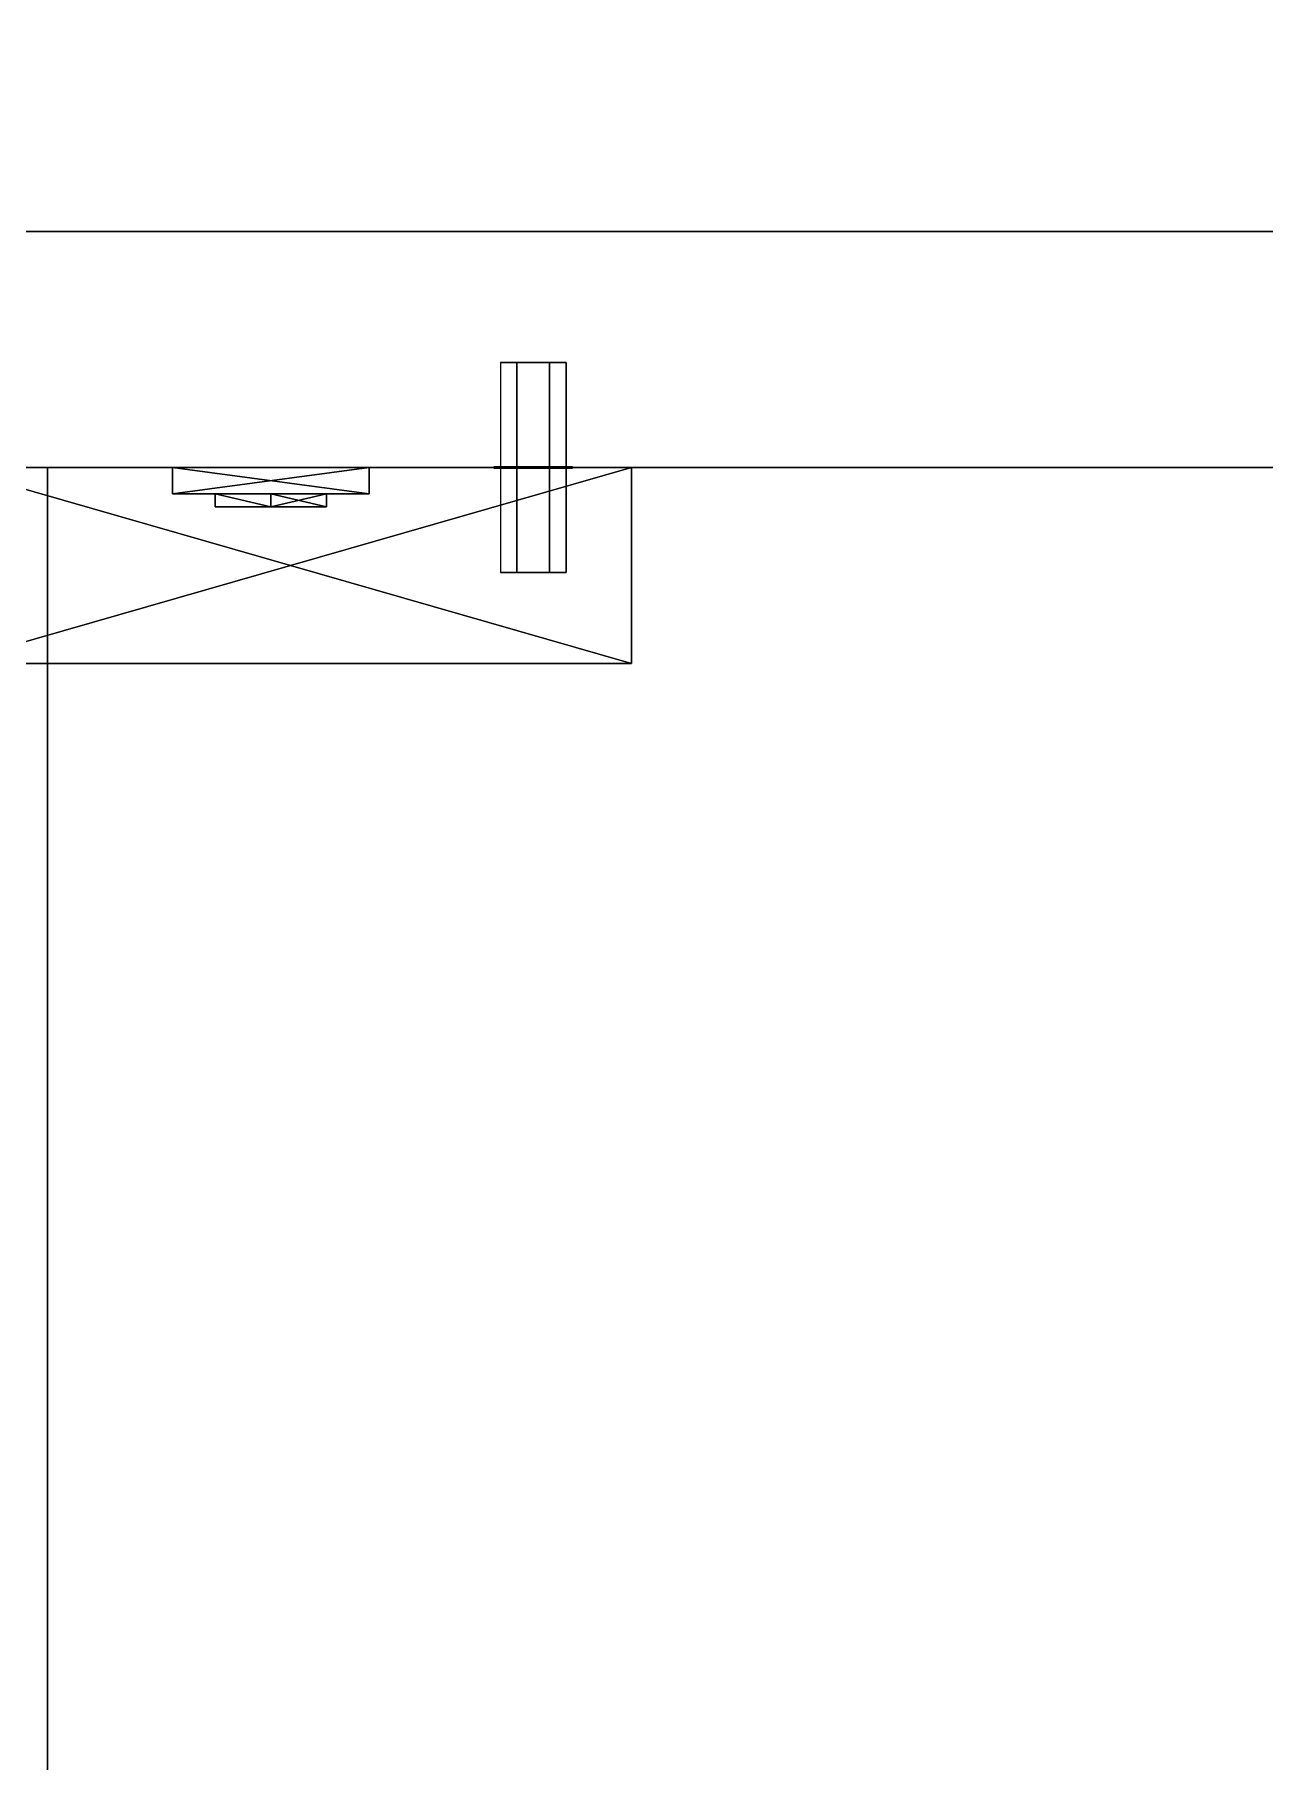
# Model space of a CAD drawing. Extents: x 0 to 4068, y -4475 to 0.
# Drawn here: x 3537 to 3630.7, y -3032.6 to -2901 of the extents above; entities that cross this region are included whole.
import ezdxf

# ---------------------------------------------------------------- set-up
doc = ezdxf.new("R2010")
doc.units = 0
for name, color, linetype in [('LAYER0', 7, 'CONTINUOUS'), ('LAYER102', 253, 'CONTINUOUS'), ('LAYER31', 45, 'CONTINUOUS'), ('LAYER32', 45, 'CONTINUOUS'), ('LAYER36', 45, 'CONTINUOUS'), ('LAYER43', 45, 'CONTINUOUS'), ('LAYER44', 45, 'CONTINUOUS'), ('LAYER46', 45, 'CONTINUOUS'), ('LAYER48', 45, 'CONTINUOUS'), ('LAYER49', 45, 'CONTINUOUS'), ('LAYER5', 7, 'CONTINUOUS'), ('LAYER50', 45, 'CONTINUOUS'), ('LAYER51', 45, 'CONTINUOUS'), ('LAYER54', 45, 'CONTINUOUS'), ('LAYER55', 254, 'CONTINUOUS')]:
    doc.layers.add(name, color=color, linetype=linetype)

msp = doc.modelspace()

# ---------------------------------------------------------------- linework, layer by layer
at = {"layer": 'LAYER0', "invisible_edges": 1}
for points in [[(4068, 0), (0, -4475), (0, 0), (4068, 0)], [(0, -4475), (4068, 0), (4068, -4475), (0, -4475)]]:
    msp.add_3dface(points, dxfattribs=at)
at = {"layer": 'LAYER102'}
for points in [[(3582.5, -2934, 251.217), (3530.5, -2948.921, 251.217), (3530.5, -2934, 251.217), (3582.5, -2934, 251.217)], [(3582.5, -2948.921, 251.217), (3530.5, -2948.921, 251.217), (3582.5, -2934, 251.217), (3582.5, -2948.921, 251.217)], [(3530.5, -2934, 264.783), (3582.5, -2948.921, 264.783), (3582.5, -2934, 264.783), (3530.5, -2934, 264.783)], [(3530.5, -2948.921, 264.783), (3582.5, -2948.921, 264.783), (3530.5, -2934, 264.783), (3530.5, -2948.921, 264.783)], [(3582.5, -2934, 752.217), (3530.5, -2948.921, 752.217), (3530.5, -2934, 752.217), (3582.5, -2934, 752.217)], [(3582.5, -2948.921, 752.217), (3530.5, -2948.921, 752.217), (3582.5, -2934, 752.217), (3582.5, -2948.921, 752.217)], [(3530.5, -2934, 765.783), (3582.5, -2948.921, 765.783), (3582.5, -2934, 765.783), (3530.5, -2934, 765.783)], [(3530.5, -2948.921, 765.783), (3582.5, -2948.921, 765.783), (3530.5, -2934, 765.783), (3530.5, -2948.921, 765.783)], [(3582.5, -2934, 1253.217), (3530.5, -2948.921, 1253.217), (3530.5, -2934, 1253.217), (3582.5, -2934, 1253.217)], [(3582.5, -2948.921, 1253.217), (3530.5, -2948.921, 1253.217), (3582.5, -2934, 1253.217), (3582.5, -2948.921, 1253.217)], [(3530.5, -2934, 1266.783), (3582.5, -2948.921, 1266.783), (3582.5, -2934, 1266.783), (3530.5, -2934, 1266.783)], [(3530.5, -2948.921, 1266.783), (3582.5, -2948.921, 1266.783), (3530.5, -2934, 1266.783), (3530.5, -2948.921, 1266.783)], [(3582.5, -2934, 1754.217), (3530.5, -2948.921, 1754.217), (3530.5, -2934, 1754.217), (3582.5, -2934, 1754.217)], [(3582.5, -2948.921, 1754.217), (3530.5, -2948.921, 1754.217), (3582.5, -2934, 1754.217), (3582.5, -2948.921, 1754.217)], [(3530.5, -2934, 1767.783), (3582.5, -2948.921, 1767.783), (3582.5, -2934, 1767.783), (3530.5, -2934, 1767.783)], [(3530.5, -2948.921, 1767.783), (3582.5, -2948.921, 1767.783), (3530.5, -2934, 1767.783), (3530.5, -2948.921, 1767.783)], [(3582.5, -2934, 2255.217), (3530.5, -2948.921, 2255.217), (3530.5, -2934, 2255.217), (3582.5, -2934, 2255.217)], [(3582.5, -2948.921, 2255.217), (3530.5, -2948.921, 2255.217), (3582.5, -2934, 2255.217), (3582.5, -2948.921, 2255.217)], [(3530.5, -2934, 2268.783), (3582.5, -2948.921, 2268.783), (3582.5, -2934, 2268.783), (3530.5, -2934, 2268.783)], [(3530.5, -2948.921, 2268.783), (3582.5, -2948.921, 2268.783), (3530.5, -2934, 2268.783), (3530.5, -2948.921, 2268.783)], [(3562.5, -2934, 284), (3547.5, -2934, 284), (3547.5, -2935.99, 284), (3562.5, -2934, 284)], [(3562.5, -2935.99, 284), (3562.5, -2934, 284), (3547.5, -2935.99, 284), (3562.5, -2935.99, 284)], [(3547.5, -2934, 232), (3562.5, -2934, 232), (3562.5, -2935.99, 232), (3547.5, -2934, 232)], [(3547.5, -2935.99, 232), (3547.5, -2934, 232), (3562.5, -2935.99, 232), (3547.5, -2935.99, 232)], [(3547.5, -2935.99, 284), (3547.5, -2934, 284), (3547.5, -2934, 232), (3547.5, -2935.99, 284)], [(3547.5, -2935.99, 232), (3547.5, -2935.99, 284), (3547.5, -2934, 232), (3547.5, -2935.99, 232)], [(3562.5, -2934, 785), (3547.5, -2934, 785), (3547.5, -2935.99, 785), (3562.5, -2934, 785)], [(3562.5, -2935.99, 785), (3562.5, -2934, 785), (3547.5, -2935.99, 785), (3562.5, -2935.99, 785)], [(3547.5, -2934, 733), (3562.5, -2934, 733), (3562.5, -2935.99, 733), (3547.5, -2934, 733)], [(3547.5, -2935.99, 733), (3547.5, -2934, 733), (3562.5, -2935.99, 733), (3547.5, -2935.99, 733)], [(3547.5, -2935.99, 785), (3547.5, -2934, 785), (3547.5, -2934, 733), (3547.5, -2935.99, 785)], [(3547.5, -2935.99, 733), (3547.5, -2935.99, 785), (3547.5, -2934, 733), (3547.5, -2935.99, 733)], [(3562.5, -2934, 1286), (3547.5, -2934, 1286), (3547.5, -2935.99, 1286), (3562.5, -2934, 1286)], [(3562.5, -2935.99, 1286), (3562.5, -2934, 1286), (3547.5, -2935.99, 1286), (3562.5, -2935.99, 1286)], [(3547.5, -2934, 1234), (3562.5, -2934, 1234), (3562.5, -2935.99, 1234), (3547.5, -2934, 1234)], [(3547.5, -2935.99, 1234), (3547.5, -2934, 1234), (3562.5, -2935.99, 1234), (3547.5, -2935.99, 1234)], [(3547.5, -2935.99, 1286), (3547.5, -2934, 1286), (3547.5, -2934, 1234), (3547.5, -2935.99, 1286)], [(3547.5, -2935.99, 1234), (3547.5, -2935.99, 1286), (3547.5, -2934, 1234), (3547.5, -2935.99, 1234)], [(3562.5, -2934, 1787), (3547.5, -2934, 1787), (3547.5, -2935.99, 1787), (3562.5, -2934, 1787)], [(3562.5, -2935.99, 1787), (3562.5, -2934, 1787), (3547.5, -2935.99, 1787), (3562.5, -2935.99, 1787)], [(3547.5, -2934, 1735), (3562.5, -2934, 1735), (3562.5, -2935.99, 1735), (3547.5, -2934, 1735)], [(3547.5, -2935.99, 1735), (3547.5, -2934, 1735), (3562.5, -2935.99, 1735), (3547.5, -2935.99, 1735)], [(3547.5, -2935.99, 1787), (3547.5, -2934, 1787), (3547.5, -2934, 1735), (3547.5, -2935.99, 1787)], [(3547.5, -2935.99, 1735), (3547.5, -2935.99, 1787), (3547.5, -2934, 1735), (3547.5, -2935.99, 1735)], [(3562.5, -2934, 2288), (3547.5, -2934, 2288), (3547.5, -2935.99, 2288), (3562.5, -2934, 2288)], [(3562.5, -2935.99, 2288), (3562.5, -2934, 2288), (3547.5, -2935.99, 2288), (3562.5, -2935.99, 2288)], [(3547.5, -2934, 2236), (3562.5, -2934, 2236), (3562.5, -2935.99, 2236), (3547.5, -2934, 2236)], [(3547.5, -2935.99, 2236), (3547.5, -2934, 2236), (3562.5, -2935.99, 2236), (3547.5, -2935.99, 2236)], [(3547.5, -2935.99, 2288), (3547.5, -2934, 2288), (3547.5, -2934, 2236), (3547.5, -2935.99, 2288)], [(3547.5, -2935.99, 2236), (3547.5, -2935.99, 2288), (3547.5, -2934, 2236), (3547.5, -2935.99, 2236)], [(3562.5, -2934, 232), (3562.5, -2934, 284), (3562.5, -2935.99, 284), (3562.5, -2934, 232)], [(3562.5, -2935.99, 232), (3562.5, -2934, 232), (3562.5, -2935.99, 284), (3562.5, -2935.99, 232)], [(3562.5, -2934, 733), (3562.5, -2934, 785), (3562.5, -2935.99, 785), (3562.5, -2934, 733)], [(3562.5, -2935.99, 733), (3562.5, -2934, 733), (3562.5, -2935.99, 785), (3562.5, -2935.99, 733)], [(3562.5, -2934, 1234), (3562.5, -2934, 1286), (3562.5, -2935.99, 1286), (3562.5, -2934, 1234)], [(3562.5, -2935.99, 1234), (3562.5, -2934, 1234), (3562.5, -2935.99, 1286), (3562.5, -2935.99, 1234)], [(3562.5, -2934, 1735), (3562.5, -2934, 1787), (3562.5, -2935.99, 1787), (3562.5, -2934, 1735)], [(3562.5, -2935.99, 1735), (3562.5, -2934, 1735), (3562.5, -2935.99, 1787), (3562.5, -2935.99, 1735)], [(3562.5, -2934, 2236), (3562.5, -2934, 2288), (3562.5, -2935.99, 2288), (3562.5, -2934, 2236)], [(3562.5, -2935.99, 2236), (3562.5, -2934, 2236), (3562.5, -2935.99, 2288), (3562.5, -2935.99, 2236)], [(3582.5, -2934, 264.783), (3582.5, -2948.921, 251.217), (3582.5, -2934, 251.217), (3582.5, -2934, 264.783)], [(3582.5, -2948.921, 264.783), (3582.5, -2948.921, 251.217), (3582.5, -2934, 264.783), (3582.5, -2948.921, 264.783)], [(3582.5, -2934, 765.783), (3582.5, -2948.921, 752.217), (3582.5, -2934, 752.217), (3582.5, -2934, 765.783)], [(3582.5, -2948.921, 765.783), (3582.5, -2948.921, 752.217), (3582.5, -2934, 765.783), (3582.5, -2948.921, 765.783)], [(3582.5, -2934, 1266.783), (3582.5, -2948.921, 1253.217), (3582.5, -2934, 1253.217), (3582.5, -2934, 1266.783)], [(3582.5, -2948.921, 1266.783), (3582.5, -2948.921, 1253.217), (3582.5, -2934, 1266.783), (3582.5, -2948.921, 1266.783)], [(3582.5, -2934, 1767.783), (3582.5, -2948.921, 1754.217), (3582.5, -2934, 1754.217), (3582.5, -2934, 1767.783)], [(3582.5, -2948.921, 1767.783), (3582.5, -2948.921, 1754.217), (3582.5, -2934, 1767.783), (3582.5, -2948.921, 1767.783)], [(3582.5, -2934, 2268.783), (3582.5, -2948.921, 2255.217), (3582.5, -2934, 2255.217), (3582.5, -2934, 2268.783)], [(3582.5, -2948.921, 2268.783), (3582.5, -2948.921, 2255.217), (3582.5, -2934, 2268.783), (3582.5, -2948.921, 2268.783)], [(3562.5, -2935.99, 284), (3547.5, -2935.99, 284), (3547.5, -2935.99, 232), (3562.5, -2935.99, 284)], [(3562.5, -2935.99, 232), (3562.5, -2935.99, 284), (3547.5, -2935.99, 232), (3562.5, -2935.99, 232)], [(3562.5, -2935.99, 785), (3547.5, -2935.99, 785), (3547.5, -2935.99, 733), (3562.5, -2935.99, 785)], [(3562.5, -2935.99, 733), (3562.5, -2935.99, 785), (3547.5, -2935.99, 733), (3562.5, -2935.99, 733)], [(3562.5, -2935.99, 1286), (3547.5, -2935.99, 1286), (3547.5, -2935.99, 1234), (3562.5, -2935.99, 1286)], [(3562.5, -2935.99, 1234), (3562.5, -2935.99, 1286), (3547.5, -2935.99, 1234), (3562.5, -2935.99, 1234)], [(3562.5, -2935.99, 1787), (3547.5, -2935.99, 1787), (3547.5, -2935.99, 1735), (3562.5, -2935.99, 1787)], [(3562.5, -2935.99, 1735), (3562.5, -2935.99, 1787), (3547.5, -2935.99, 1735), (3562.5, -2935.99, 1735)], [(3562.5, -2935.99, 2288), (3547.5, -2935.99, 2288), (3547.5, -2935.99, 2236), (3562.5, -2935.99, 2288)], [(3562.5, -2935.99, 2236), (3562.5, -2935.99, 2288), (3547.5, -2935.99, 2236), (3562.5, -2935.99, 2236)], [(3550.757, -2935.99, 276.087), (3555, -2936.984, 271.291), (3550.757, -2936.984, 276.087), (3550.757, -2935.99, 276.087)], [(3555, -2935.99, 271.291), (3555, -2936.984, 271.291), (3550.757, -2935.99, 276.087), (3555, -2935.99, 271.291)], [(3550.757, -2935.99, 276.087), (3555, -2935.99, 271.291), (3555, -2935.99, 280.883), (3550.757, -2935.99, 276.087)], [(3550.757, -2935.99, 276.087), (3555, -2936.984, 280.883), (3555, -2935.99, 280.883), (3550.757, -2935.99, 276.087)], [(3550.757, -2936.984, 276.087), (3555, -2936.984, 280.883), (3550.757, -2935.99, 276.087), (3550.757, -2936.984, 276.087)], [(3550.757, -2935.99, 239.913), (3555, -2936.984, 235.117), (3550.757, -2936.984, 239.913), (3550.757, -2935.99, 239.913)], [(3555, -2935.99, 235.117), (3555, -2936.984, 235.117), (3550.757, -2935.99, 239.913), (3555, -2935.99, 235.117)], [(3550.757, -2935.99, 239.913), (3555, -2935.99, 235.117), (3555, -2935.99, 244.709), (3550.757, -2935.99, 239.913)], [(3550.757, -2935.99, 239.913), (3555, -2936.984, 244.709), (3555, -2935.99, 244.709), (3550.757, -2935.99, 239.913)], [(3550.757, -2936.984, 239.913), (3555, -2936.984, 244.709), (3550.757, -2935.99, 239.913), (3550.757, -2936.984, 239.913)], [(3550.757, -2935.99, 777.087), (3555, -2936.984, 772.291), (3550.757, -2936.984, 777.087), (3550.757, -2935.99, 777.087)], [(3555, -2935.99, 772.291), (3555, -2936.984, 772.291), (3550.757, -2935.99, 777.087), (3555, -2935.99, 772.291)], [(3550.757, -2935.99, 777.087), (3555, -2935.99, 772.291), (3555, -2935.99, 781.883), (3550.757, -2935.99, 777.087)], [(3550.757, -2935.99, 777.087), (3555, -2936.984, 781.883), (3555, -2935.99, 781.883), (3550.757, -2935.99, 777.087)], [(3550.757, -2936.984, 777.087), (3555, -2936.984, 781.883), (3550.757, -2935.99, 777.087), (3550.757, -2936.984, 777.087)], [(3550.757, -2935.99, 740.913), (3555, -2936.984, 736.117), (3550.757, -2936.984, 740.913), (3550.757, -2935.99, 740.913)], [(3555, -2935.99, 736.117), (3555, -2936.984, 736.117), (3550.757, -2935.99, 740.913), (3555, -2935.99, 736.117)], [(3550.757, -2935.99, 740.913), (3555, -2935.99, 736.117), (3555, -2935.99, 745.709), (3550.757, -2935.99, 740.913)], [(3550.757, -2935.99, 740.913), (3555, -2936.984, 745.709), (3555, -2935.99, 745.709), (3550.757, -2935.99, 740.913)], [(3550.757, -2936.984, 740.913), (3555, -2936.984, 745.709), (3550.757, -2935.99, 740.913), (3550.757, -2936.984, 740.913)], [(3550.757, -2935.99, 1278.087), (3555, -2936.984, 1273.291), (3550.757, -2936.984, 1278.087), (3550.757, -2935.99, 1278.087)], [(3555, -2935.99, 1273.291), (3555, -2936.984, 1273.291), (3550.757, -2935.99, 1278.087), (3555, -2935.99, 1273.291)], [(3550.757, -2935.99, 1278.087), (3555, -2935.99, 1273.291), (3555, -2935.99, 1282.883), (3550.757, -2935.99, 1278.087)], [(3550.757, -2935.99, 1278.087), (3555, -2936.984, 1282.883), (3555, -2935.99, 1282.883), (3550.757, -2935.99, 1278.087)], [(3550.757, -2936.984, 1278.087), (3555, -2936.984, 1282.883), (3550.757, -2935.99, 1278.087), (3550.757, -2936.984, 1278.087)], [(3550.757, -2935.99, 1241.913), (3555, -2936.984, 1237.117), (3550.757, -2936.984, 1241.913), (3550.757, -2935.99, 1241.913)], [(3555, -2935.99, 1237.117), (3555, -2936.984, 1237.117), (3550.757, -2935.99, 1241.913), (3555, -2935.99, 1237.117)], [(3550.757, -2935.99, 1241.913), (3555, -2935.99, 1237.117), (3555, -2935.99, 1246.709), (3550.757, -2935.99, 1241.913)], [(3550.757, -2935.99, 1241.913), (3555, -2936.984, 1246.709), (3555, -2935.99, 1246.709), (3550.757, -2935.99, 1241.913)], [(3550.757, -2936.984, 1241.913), (3555, -2936.984, 1246.709), (3550.757, -2935.99, 1241.913), (3550.757, -2936.984, 1241.913)], [(3550.757, -2935.99, 1779.087), (3555, -2936.984, 1774.291), (3550.757, -2936.984, 1779.087), (3550.757, -2935.99, 1779.087)], [(3555, -2935.99, 1774.291), (3555, -2936.984, 1774.291), (3550.757, -2935.99, 1779.087), (3555, -2935.99, 1774.291)], [(3550.757, -2935.99, 1779.087), (3555, -2935.99, 1774.291), (3555, -2935.99, 1783.883), (3550.757, -2935.99, 1779.087)], [(3550.757, -2935.99, 1779.087), (3555, -2936.984, 1783.883), (3555, -2935.99, 1783.883), (3550.757, -2935.99, 1779.087)], [(3550.757, -2936.984, 1779.087), (3555, -2936.984, 1783.883), (3550.757, -2935.99, 1779.087), (3550.757, -2936.984, 1779.087)], [(3550.757, -2935.99, 1742.913), (3555, -2936.984, 1738.117), (3550.757, -2936.984, 1742.913), (3550.757, -2935.99, 1742.913)], [(3555, -2935.99, 1738.117), (3555, -2936.984, 1738.117), (3550.757, -2935.99, 1742.913), (3555, -2935.99, 1738.117)], [(3550.757, -2935.99, 1742.913), (3555, -2935.99, 1738.117), (3555, -2935.99, 1747.709), (3550.757, -2935.99, 1742.913)], [(3550.757, -2935.99, 1742.913), (3555, -2936.984, 1747.709), (3555, -2935.99, 1747.709), (3550.757, -2935.99, 1742.913)], [(3550.757, -2936.984, 1742.913), (3555, -2936.984, 1747.709), (3550.757, -2935.99, 1742.913), (3550.757, -2936.984, 1742.913)], [(3550.757, -2935.99, 2280.087), (3555, -2936.984, 2275.291), (3550.757, -2936.984, 2280.087), (3550.757, -2935.99, 2280.087)], [(3555, -2935.99, 2275.291), (3555, -2936.984, 2275.291), (3550.757, -2935.99, 2280.087), (3555, -2935.99, 2275.291)], [(3550.757, -2935.99, 2280.087), (3555, -2935.99, 2275.291), (3555, -2935.99, 2284.883), (3550.757, -2935.99, 2280.087)], [(3550.757, -2935.99, 2280.087), (3555, -2936.984, 2284.883), (3555, -2935.99, 2284.883), (3550.757, -2935.99, 2280.087)], [(3550.757, -2936.984, 2280.087), (3555, -2936.984, 2284.883), (3550.757, -2935.99, 2280.087), (3550.757, -2936.984, 2280.087)], [(3550.757, -2935.99, 2243.913), (3555, -2936.984, 2239.117), (3550.757, -2936.984, 2243.913), (3550.757, -2935.99, 2243.913)], [(3555, -2935.99, 2239.117), (3555, -2936.984, 2239.117), (3550.757, -2935.99, 2243.913), (3555, -2935.99, 2239.117)], [(3550.757, -2935.99, 2243.913), (3555, -2935.99, 2239.117), (3555, -2935.99, 2248.709), (3550.757, -2935.99, 2243.913)], [(3550.757, -2935.99, 2243.913), (3555, -2936.984, 2248.709), (3555, -2935.99, 2248.709), (3550.757, -2935.99, 2243.913)], [(3550.757, -2936.984, 2243.913), (3555, -2936.984, 2248.709), (3550.757, -2935.99, 2243.913), (3550.757, -2936.984, 2243.913)], [(3555, -2935.99, 271.291), (3559.243, -2936.984, 276.087), (3555, -2936.984, 271.291), (3555, -2935.99, 271.291)], [(3559.243, -2935.99, 276.087), (3559.243, -2936.984, 276.087), (3555, -2935.99, 271.291), (3559.243, -2935.99, 276.087)], [(3559.243, -2935.99, 276.087), (3555, -2936.984, 280.883), (3559.243, -2936.984, 276.087), (3559.243, -2935.99, 276.087)], [(3555, -2935.99, 280.883), (3555, -2936.984, 280.883), (3559.243, -2935.99, 276.087), (3555, -2935.99, 280.883)], [(3555, -2935.99, 271.291), (3559.243, -2935.99, 276.087), (3555, -2935.99, 280.883), (3555, -2935.99, 271.291)], [(3555, -2935.99, 235.117), (3559.243, -2936.984, 239.913), (3555, -2936.984, 235.117), (3555, -2935.99, 235.117)], [(3559.243, -2935.99, 239.913), (3559.243, -2936.984, 239.913), (3555, -2935.99, 235.117), (3559.243, -2935.99, 239.913)], [(3559.243, -2935.99, 239.913), (3555, -2936.984, 244.709), (3559.243, -2936.984, 239.913), (3559.243, -2935.99, 239.913)], [(3555, -2935.99, 244.709), (3555, -2936.984, 244.709), (3559.243, -2935.99, 239.913), (3555, -2935.99, 244.709)], [(3555, -2935.99, 235.117), (3559.243, -2935.99, 239.913), (3555, -2935.99, 244.709), (3555, -2935.99, 235.117)], [(3555, -2935.99, 772.291), (3559.243, -2936.984, 777.087), (3555, -2936.984, 772.291), (3555, -2935.99, 772.291)], [(3559.243, -2935.99, 777.087), (3559.243, -2936.984, 777.087), (3555, -2935.99, 772.291), (3559.243, -2935.99, 777.087)], [(3559.243, -2935.99, 777.087), (3555, -2936.984, 781.883), (3559.243, -2936.984, 777.087), (3559.243, -2935.99, 777.087)], [(3555, -2935.99, 781.883), (3555, -2936.984, 781.883), (3559.243, -2935.99, 777.087), (3555, -2935.99, 781.883)], [(3555, -2935.99, 772.291), (3559.243, -2935.99, 777.087), (3555, -2935.99, 781.883), (3555, -2935.99, 772.291)], [(3555, -2935.99, 736.117), (3559.243, -2936.984, 740.913), (3555, -2936.984, 736.117), (3555, -2935.99, 736.117)], [(3559.243, -2935.99, 740.913), (3559.243, -2936.984, 740.913), (3555, -2935.99, 736.117), (3559.243, -2935.99, 740.913)], [(3559.243, -2935.99, 740.913), (3555, -2936.984, 745.709), (3559.243, -2936.984, 740.913), (3559.243, -2935.99, 740.913)], [(3555, -2935.99, 745.709), (3555, -2936.984, 745.709), (3559.243, -2935.99, 740.913), (3555, -2935.99, 745.709)], [(3555, -2935.99, 736.117), (3559.243, -2935.99, 740.913), (3555, -2935.99, 745.709), (3555, -2935.99, 736.117)], [(3555, -2935.99, 1273.291), (3559.243, -2936.984, 1278.087), (3555, -2936.984, 1273.291), (3555, -2935.99, 1273.291)], [(3559.243, -2935.99, 1278.087), (3559.243, -2936.984, 1278.087), (3555, -2935.99, 1273.291), (3559.243, -2935.99, 1278.087)], [(3559.243, -2935.99, 1278.087), (3555, -2936.984, 1282.883), (3559.243, -2936.984, 1278.087), (3559.243, -2935.99, 1278.087)], [(3555, -2935.99, 1282.883), (3555, -2936.984, 1282.883), (3559.243, -2935.99, 1278.087), (3555, -2935.99, 1282.883)], [(3555, -2935.99, 1273.291), (3559.243, -2935.99, 1278.087), (3555, -2935.99, 1282.883), (3555, -2935.99, 1273.291)], [(3555, -2935.99, 1237.117), (3559.243, -2936.984, 1241.913), (3555, -2936.984, 1237.117), (3555, -2935.99, 1237.117)], [(3559.243, -2935.99, 1241.913), (3559.243, -2936.984, 1241.913), (3555, -2935.99, 1237.117), (3559.243, -2935.99, 1241.913)], [(3559.243, -2935.99, 1241.913), (3555, -2936.984, 1246.709), (3559.243, -2936.984, 1241.913), (3559.243, -2935.99, 1241.913)], [(3555, -2935.99, 1246.709), (3555, -2936.984, 1246.709), (3559.243, -2935.99, 1241.913), (3555, -2935.99, 1246.709)], [(3555, -2935.99, 1237.117), (3559.243, -2935.99, 1241.913), (3555, -2935.99, 1246.709), (3555, -2935.99, 1237.117)], [(3555, -2935.99, 1774.291), (3559.243, -2936.984, 1779.087), (3555, -2936.984, 1774.291), (3555, -2935.99, 1774.291)], [(3559.243, -2935.99, 1779.087), (3559.243, -2936.984, 1779.087), (3555, -2935.99, 1774.291), (3559.243, -2935.99, 1779.087)], [(3559.243, -2935.99, 1779.087), (3555, -2936.984, 1783.883), (3559.243, -2936.984, 1779.087), (3559.243, -2935.99, 1779.087)], [(3555, -2935.99, 1783.883), (3555, -2936.984, 1783.883), (3559.243, -2935.99, 1779.087), (3555, -2935.99, 1783.883)], [(3555, -2935.99, 1774.291), (3559.243, -2935.99, 1779.087), (3555, -2935.99, 1783.883), (3555, -2935.99, 1774.291)], [(3555, -2935.99, 1738.117), (3559.243, -2936.984, 1742.913), (3555, -2936.984, 1738.117), (3555, -2935.99, 1738.117)], [(3559.243, -2935.99, 1742.913), (3559.243, -2936.984, 1742.913), (3555, -2935.99, 1738.117), (3559.243, -2935.99, 1742.913)], [(3559.243, -2935.99, 1742.913), (3555, -2936.984, 1747.709), (3559.243, -2936.984, 1742.913), (3559.243, -2935.99, 1742.913)], [(3555, -2935.99, 1747.709), (3555, -2936.984, 1747.709), (3559.243, -2935.99, 1742.913), (3555, -2935.99, 1747.709)], [(3555, -2935.99, 1738.117), (3559.243, -2935.99, 1742.913), (3555, -2935.99, 1747.709), (3555, -2935.99, 1738.117)], [(3555, -2935.99, 2275.291), (3559.243, -2936.984, 2280.087), (3555, -2936.984, 2275.291), (3555, -2935.99, 2275.291)], [(3559.243, -2935.99, 2280.087), (3559.243, -2936.984, 2280.087), (3555, -2935.99, 2275.291), (3559.243, -2935.99, 2280.087)], [(3559.243, -2935.99, 2280.087), (3555, -2936.984, 2284.883), (3559.243, -2936.984, 2280.087), (3559.243, -2935.99, 2280.087)], [(3555, -2935.99, 2284.883), (3555, -2936.984, 2284.883), (3559.243, -2935.99, 2280.087), (3555, -2935.99, 2284.883)], [(3555, -2935.99, 2275.291), (3559.243, -2935.99, 2280.087), (3555, -2935.99, 2284.883), (3555, -2935.99, 2275.291)], [(3555, -2935.99, 2239.117), (3559.243, -2936.984, 2243.913), (3555, -2936.984, 2239.117), (3555, -2935.99, 2239.117)], [(3559.243, -2935.99, 2243.913), (3559.243, -2936.984, 2243.913), (3555, -2935.99, 2239.117), (3559.243, -2935.99, 2243.913)], [(3559.243, -2935.99, 2243.913), (3555, -2936.984, 2248.709), (3559.243, -2936.984, 2243.913), (3559.243, -2935.99, 2243.913)], [(3555, -2935.99, 2248.709), (3555, -2936.984, 2248.709), (3559.243, -2935.99, 2243.913), (3555, -2935.99, 2248.709)], [(3555, -2935.99, 2239.117), (3559.243, -2935.99, 2243.913), (3555, -2935.99, 2248.709), (3555, -2935.99, 2239.117)], [(3550.757, -2936.984, 276.087), (3559.243, -2936.984, 276.087), (3555, -2936.984, 280.883), (3550.757, -2936.984, 276.087)], [(3555, -2936.984, 271.291), (3559.243, -2936.984, 276.087), (3550.757, -2936.984, 276.087), (3555, -2936.984, 271.291)], [(3550.757, -2936.984, 239.913), (3559.243, -2936.984, 239.913), (3555, -2936.984, 244.709), (3550.757, -2936.984, 239.913)], [(3555, -2936.984, 235.117), (3559.243, -2936.984, 239.913), (3550.757, -2936.984, 239.913), (3555, -2936.984, 235.117)], [(3550.757, -2936.984, 777.087), (3559.243, -2936.984, 777.087), (3555, -2936.984, 781.883), (3550.757, -2936.984, 777.087)], [(3555, -2936.984, 772.291), (3559.243, -2936.984, 777.087), (3550.757, -2936.984, 777.087), (3555, -2936.984, 772.291)], [(3550.757, -2936.984, 740.913), (3559.243, -2936.984, 740.913), (3555, -2936.984, 745.709), (3550.757, -2936.984, 740.913)], [(3555, -2936.984, 736.117), (3559.243, -2936.984, 740.913), (3550.757, -2936.984, 740.913), (3555, -2936.984, 736.117)], [(3550.757, -2936.984, 1278.087), (3559.243, -2936.984, 1278.087), (3555, -2936.984, 1282.883), (3550.757, -2936.984, 1278.087)], [(3555, -2936.984, 1273.291), (3559.243, -2936.984, 1278.087), (3550.757, -2936.984, 1278.087), (3555, -2936.984, 1273.291)], [(3550.757, -2936.984, 1241.913), (3559.243, -2936.984, 1241.913), (3555, -2936.984, 1246.709), (3550.757, -2936.984, 1241.913)], [(3555, -2936.984, 1237.117), (3559.243, -2936.984, 1241.913), (3550.757, -2936.984, 1241.913), (3555, -2936.984, 1237.117)], [(3550.757, -2936.984, 1779.087), (3559.243, -2936.984, 1779.087), (3555, -2936.984, 1783.883), (3550.757, -2936.984, 1779.087)], [(3555, -2936.984, 1774.291), (3559.243, -2936.984, 1779.087), (3550.757, -2936.984, 1779.087), (3555, -2936.984, 1774.291)], [(3550.757, -2936.984, 1742.913), (3559.243, -2936.984, 1742.913), (3555, -2936.984, 1747.709), (3550.757, -2936.984, 1742.913)], [(3555, -2936.984, 1738.117), (3559.243, -2936.984, 1742.913), (3550.757, -2936.984, 1742.913), (3555, -2936.984, 1738.117)], [(3550.757, -2936.984, 2280.087), (3559.243, -2936.984, 2280.087), (3555, -2936.984, 2284.883), (3550.757, -2936.984, 2280.087)], [(3555, -2936.984, 2275.291), (3559.243, -2936.984, 2280.087), (3550.757, -2936.984, 2280.087), (3555, -2936.984, 2275.291)], [(3550.757, -2936.984, 2243.913), (3559.243, -2936.984, 2243.913), (3555, -2936.984, 2248.709), (3550.757, -2936.984, 2243.913)], [(3555, -2936.984, 2239.117), (3559.243, -2936.984, 2243.913), (3550.757, -2936.984, 2243.913), (3555, -2936.984, 2239.117)], [(3582.5, -2948.921, 251.217), (3530.5, -2948.921, 264.783), (3530.5, -2948.921, 251.217), (3582.5, -2948.921, 251.217)], [(3582.5, -2948.921, 264.783), (3530.5, -2948.921, 264.783), (3582.5, -2948.921, 251.217), (3582.5, -2948.921, 264.783)], [(3582.5, -2948.921, 752.217), (3530.5, -2948.921, 765.783), (3530.5, -2948.921, 752.217), (3582.5, -2948.921, 752.217)], [(3582.5, -2948.921, 765.783), (3530.5, -2948.921, 765.783), (3582.5, -2948.921, 752.217), (3582.5, -2948.921, 765.783)], [(3582.5, -2948.921, 1253.217), (3530.5, -2948.921, 1266.783), (3530.5, -2948.921, 1253.217), (3582.5, -2948.921, 1253.217)], [(3582.5, -2948.921, 1266.783), (3530.5, -2948.921, 1266.783), (3582.5, -2948.921, 1253.217), (3582.5, -2948.921, 1266.783)], [(3582.5, -2948.921, 1754.217), (3530.5, -2948.921, 1767.783), (3530.5, -2948.921, 1754.217), (3582.5, -2948.921, 1754.217)], [(3582.5, -2948.921, 1767.783), (3530.5, -2948.921, 1767.783), (3582.5, -2948.921, 1754.217), (3582.5, -2948.921, 1767.783)], [(3582.5, -2948.921, 2255.217), (3530.5, -2948.921, 2268.783), (3530.5, -2948.921, 2255.217), (3582.5, -2948.921, 2255.217)], [(3582.5, -2948.921, 2268.783), (3530.5, -2948.921, 2268.783), (3582.5, -2948.921, 2255.217), (3582.5, -2948.921, 2268.783)]]:
    msp.add_3dface(points, dxfattribs=at)
at = {"layer": 'LAYER31', "invisible_edges": 1}
for points in [[(3918, -3398, 156), (3518, -2934, 156), (3918, -2934, 156), (3918, -3398, 156)], [(3518, -2934, 156), (3918, -3398, 156), (3518, -3398, 156), (3518, -2934, 156)], [(3918, -2934, 2364), (3518, -3398, 2364), (3918, -3398, 2364), (3918, -2934, 2364)], [(3518, -3398, 2364), (3918, -2934, 2364), (3518, -2934, 2364), (3518, -3398, 2364)]]:
    msp.add_3dface(points, dxfattribs=at)
at = {"layer": 'LAYER32', "invisible_edges": 1}
for points in [[(3918, -2934, 174), (3518, -2934, 156), (3518, -2934, 174), (3918, -2934, 174)], [(3518, -2934, 156), (3918, -2934, 174), (3918, -2934, 156), (3518, -2934, 156)], [(3918, -2934, 2364), (3518, -2934, 2346), (3518, -2934, 2364), (3918, -2934, 2364)], [(3518, -2934, 2346), (3918, -2934, 2364), (3918, -2934, 2346), (3518, -2934, 2346)]]:
    msp.add_3dface(points, dxfattribs=at)
at = {"layer": 'LAYER36', "invisible_edges": 1}
for points in [[(3518, -3398, 174), (3918, -2934, 174), (3518, -2934, 174), (3518, -3398, 174)], [(3918, -2934, 174), (3518, -3398, 174), (3918, -3398, 174), (3918, -2934, 174)], [(3518, -2934, 2346), (3918, -3398, 2346), (3518, -3398, 2346), (3518, -2934, 2346)], [(3918, -3398, 2346), (3518, -2934, 2346), (3918, -2934, 2346), (3918, -3398, 2346)]]:
    msp.add_3dface(points, dxfattribs=at)
at = {"layer": 'LAYER43', "invisible_edges": 1}
for points in [[(3918, -2934, 2365), (3518, -2934, 155), (3918, -2934, 155), (3918, -2934, 2365)], [(3518, -2934, 155), (3918, -2934, 2365), (3518, -2934, 2365), (3518, -2934, 155)]]:
    msp.add_3dface(points, dxfattribs=at)
at = {"layer": 'LAYER44', "invisible_edges": 1}
for points in [[(3918, -2916, 155), (3518, -2934, 155), (3518, -2916, 155), (3918, -2916, 155)], [(3518, -2934, 155), (3918, -2916, 155), (3918, -2934, 155), (3518, -2934, 155)]]:
    msp.add_3dface(points, dxfattribs=at)
at = {"layer": 'LAYER46', "invisible_edges": 1}
for points in [[(3918, -2934, 2365), (3518, -2916, 2365), (3518, -2934, 2365), (3918, -2934, 2365)], [(3518, -2916, 2365), (3918, -2934, 2365), (3918, -2916, 2365), (3518, -2916, 2365)]]:
    msp.add_3dface(points, dxfattribs=at)
at = {"layer": 'LAYER48', "invisible_edges": 1}
for points in [[(3518, -2916, 2365), (3918, -2916, 155), (3518, -2916, 155), (3518, -2916, 2365)], [(3918, -2916, 155), (3518, -2916, 2365), (3918, -2916, 2365), (3918, -2916, 155)]]:
    msp.add_3dface(points, dxfattribs=at)
at = {"layer": 'LAYER49', "invisible_edges": 1}
for points in [[(3893.4, -3398, 465.571), (3538, -2934, 465.571), (3893.4, -2934, 465.571), (3893.4, -3398, 465.571)], [(3538, -2934, 465.571), (3893.4, -3398, 465.571), (3538, -3398, 465.571), (3538, -2934, 465.571)], [(3893.4, -3398, 806.14), (3538, -2934, 806.14), (3893.4, -2934, 806.14), (3893.4, -3398, 806.14)], [(3538, -2934, 806.14), (3893.4, -3398, 806.14), (3538, -3398, 806.14), (3538, -2934, 806.14)], [(3893.4, -3398, 1086.714), (3538, -2934, 1086.714), (3893.4, -2934, 1086.714), (3893.4, -3398, 1086.714)], [(3538, -2934, 1086.714), (3893.4, -3398, 1086.714), (3538, -3398, 1086.714), (3538, -2934, 1086.714)], [(3893.4, -3398, 1397.286), (3538, -2934, 1397.286), (3893.4, -2934, 1397.286), (3893.4, -3398, 1397.286)], [(3538, -2934, 1397.286), (3893.4, -3398, 1397.286), (3538, -3398, 1397.286), (3538, -2934, 1397.286)], [(3893.4, -3398, 1707.857), (3538, -2934, 1707.857), (3893.4, -2934, 1707.857), (3893.4, -3398, 1707.857)], [(3538, -2934, 1707.857), (3893.4, -3398, 1707.857), (3538, -3398, 1707.857), (3538, -2934, 1707.857)], [(3893.4, -3398, 2018.429), (3538, -2934, 2018.429), (3893.4, -2934, 2018.429), (3893.4, -3398, 2018.429)], [(3538, -2934, 2018.429), (3893.4, -3398, 2018.429), (3538, -3398, 2018.429), (3538, -2934, 2018.429)]]:
    msp.add_3dface(points, dxfattribs=at)
at = {"layer": 'LAYER5', "invisible_edges": 1}
for points in [[(4068, -4475, 5), (0, 0, 5), (0, -4475, 5), (4068, -4475, 5)], [(0, 0, 5), (4068, -4475, 5), (4068, 0, 5), (0, 0, 5)]]:
    msp.add_3dface(points, dxfattribs=at)
at = {"layer": 'LAYER50', "invisible_edges": 1}
for points in [[(3893.4, -2934, 483.571), (3538, -2934, 465.571), (3538, -2934, 483.571), (3893.4, -2934, 483.571)], [(3538, -2934, 465.571), (3893.4, -2934, 483.571), (3893.4, -2934, 465.571), (3538, -2934, 465.571)], [(3893.4, -2934, 824.14), (3538, -2934, 806.14), (3538, -2934, 824.14), (3893.4, -2934, 824.14)], [(3538, -2934, 806.14), (3893.4, -2934, 824.14), (3893.4, -2934, 806.14), (3538, -2934, 806.14)], [(3893.4, -2934, 1104.714), (3538, -2934, 1086.714), (3538, -2934, 1104.714), (3893.4, -2934, 1104.714)], [(3538, -2934, 1086.714), (3893.4, -2934, 1104.714), (3893.4, -2934, 1086.714), (3538, -2934, 1086.714)], [(3893.4, -2934, 1415.286), (3538, -2934, 1397.286), (3538, -2934, 1415.286), (3893.4, -2934, 1415.286)], [(3538, -2934, 1397.286), (3893.4, -2934, 1415.286), (3893.4, -2934, 1397.286), (3538, -2934, 1397.286)], [(3893.4, -2934, 1725.857), (3538, -2934, 1707.857), (3538, -2934, 1725.857), (3893.4, -2934, 1725.857)], [(3538, -2934, 1707.857), (3893.4, -2934, 1725.857), (3893.4, -2934, 1707.857), (3538, -2934, 1707.857)], [(3893.4, -2934, 2036.429), (3538, -2934, 2018.429), (3538, -2934, 2036.429), (3893.4, -2934, 2036.429)], [(3538, -2934, 2018.429), (3893.4, -2934, 2036.429), (3893.4, -2934, 2018.429), (3538, -2934, 2018.429)]]:
    msp.add_3dface(points, dxfattribs=at)
at = {"layer": 'LAYER51', "invisible_edges": 1}
for points in [[(3538, -3398, 483.571), (3538, -2934, 465.571), (3538, -3398, 465.571), (3538, -3398, 483.571)], [(3538, -2934, 465.571), (3538, -3398, 483.571), (3538, -2934, 483.571), (3538, -2934, 465.571)], [(3538, -3398, 824.14), (3538, -2934, 806.14), (3538, -3398, 806.14), (3538, -3398, 824.14)], [(3538, -2934, 806.14), (3538, -3398, 824.14), (3538, -2934, 824.14), (3538, -2934, 806.14)], [(3538, -3398, 1104.714), (3538, -2934, 1086.714), (3538, -3398, 1086.714), (3538, -3398, 1104.714)], [(3538, -2934, 1086.714), (3538, -3398, 1104.714), (3538, -2934, 1104.714), (3538, -2934, 1086.714)], [(3538, -3398, 1415.286), (3538, -2934, 1397.286), (3538, -3398, 1397.286), (3538, -3398, 1415.286)], [(3538, -2934, 1397.286), (3538, -3398, 1415.286), (3538, -2934, 1415.286), (3538, -2934, 1397.286)], [(3538, -3398, 1725.857), (3538, -2934, 1707.857), (3538, -3398, 1707.857), (3538, -3398, 1725.857)], [(3538, -2934, 1707.857), (3538, -3398, 1725.857), (3538, -2934, 1725.857), (3538, -2934, 1707.857)], [(3538, -3398, 2036.429), (3538, -2934, 2018.429), (3538, -3398, 2018.429), (3538, -3398, 2036.429)], [(3538, -2934, 2018.429), (3538, -3398, 2036.429), (3538, -2934, 2036.429), (3538, -2934, 2018.429)]]:
    msp.add_3dface(points, dxfattribs=at)
at = {"layer": 'LAYER54', "invisible_edges": 1}
for points in [[(3538, -3398, 483.571), (3893.4, -2934, 483.571), (3538, -2934, 483.571), (3538, -3398, 483.571)], [(3893.4, -2934, 483.571), (3538, -3398, 483.571), (3893.4, -3398, 483.571), (3893.4, -2934, 483.571)], [(3538, -3398, 824.14), (3893.4, -2934, 824.14), (3538, -2934, 824.14), (3538, -3398, 824.14)], [(3893.4, -2934, 824.14), (3538, -3398, 824.14), (3893.4, -3398, 824.14), (3893.4, -2934, 824.14)], [(3538, -3398, 1104.714), (3893.4, -2934, 1104.714), (3538, -2934, 1104.714), (3538, -3398, 1104.714)], [(3893.4, -2934, 1104.714), (3538, -3398, 1104.714), (3893.4, -3398, 1104.714), (3893.4, -2934, 1104.714)], [(3538, -3398, 1415.286), (3893.4, -2934, 1415.286), (3538, -2934, 1415.286), (3538, -3398, 1415.286)], [(3893.4, -2934, 1415.286), (3538, -3398, 1415.286), (3893.4, -3398, 1415.286), (3893.4, -2934, 1415.286)], [(3538, -3398, 1725.857), (3893.4, -2934, 1725.857), (3538, -2934, 1725.857), (3538, -3398, 1725.857)], [(3893.4, -2934, 1725.857), (3538, -3398, 1725.857), (3893.4, -3398, 1725.857), (3893.4, -2934, 1725.857)], [(3538, -3398, 2036.429), (3893.4, -2934, 2036.429), (3538, -2934, 2036.429), (3538, -3398, 2036.429)], [(3893.4, -2934, 2036.429), (3538, -3398, 2036.429), (3893.4, -3398, 2036.429), (3893.4, -2934, 2036.429)]]:
    msp.add_3dface(points, dxfattribs=at)
at = {"layer": 'LAYER55'}
for points in [[(3572.5, -2926, 463.071), (3577.5, -2926, 463.071), (3576.25, -2926, 465.236), (3573.75, -2926, 465.236)], [(3572.5, -2926, 463.071), (3573.75, -2926, 460.906), (3576.25, -2926, 460.906), (3577.5, -2926, 463.071)], [(3572.5, -2926, 803.64), (3577.5, -2926, 803.64), (3576.25, -2926, 805.805), (3573.75, -2926, 805.805)], [(3572.5, -2926, 803.64), (3573.75, -2926, 801.475), (3576.25, -2926, 801.475), (3577.5, -2926, 803.64)], [(3572.5, -2926, 1084.214), (3577.5, -2926, 1084.214), (3576.25, -2926, 1086.379), (3573.75, -2926, 1086.379)], [(3572.5, -2926, 1084.214), (3573.75, -2926, 1082.049), (3576.25, -2926, 1082.049), (3577.5, -2926, 1084.214)], [(3572.5, -2926, 1394.786), (3577.5, -2926, 1394.786), (3576.25, -2926, 1396.951), (3573.75, -2926, 1396.951)], [(3572.5, -2926, 1394.786), (3573.75, -2926, 1392.621), (3576.25, -2926, 1392.621), (3577.5, -2926, 1394.786)], [(3572.5, -2926, 1705.357), (3577.5, -2926, 1705.357), (3576.25, -2926, 1707.522), (3573.75, -2926, 1707.522)], [(3572.5, -2926, 1705.357), (3573.75, -2926, 1703.192), (3576.25, -2926, 1703.192), (3577.5, -2926, 1705.357)], [(3572.5, -2926, 2015.929), (3577.5, -2926, 2015.929), (3576.25, -2926, 2018.094), (3573.75, -2926, 2018.094)], [(3572.5, -2926, 2015.929), (3573.75, -2926, 2013.764), (3576.25, -2926, 2013.764), (3577.5, -2926, 2015.929)], [(3578, -2933.95, 463.071), (3572, -2933.95, 463.071), (3573.5, -2933.95, 465.67), (3576.5, -2933.95, 465.67)], [(3578, -2933.95, 463.071), (3572, -2933.95, 463.071), (3573.5, -2933.95, 460.473), (3576.5, -2933.95, 460.473)], [(3578, -2933.95, 803.64), (3572, -2933.95, 803.64), (3573.5, -2933.95, 806.238), (3576.5, -2933.95, 806.238)], [(3578, -2933.95, 803.64), (3572, -2933.95, 803.64), (3573.5, -2933.95, 801.042), (3576.5, -2933.95, 801.042)], [(3578, -2933.95, 1084.214), (3572, -2933.95, 1084.214), (3573.5, -2933.95, 1086.812), (3576.5, -2933.95, 1086.812)], [(3578, -2933.95, 1084.214), (3572, -2933.95, 1084.214), (3573.5, -2933.95, 1081.616), (3576.5, -2933.95, 1081.616)], [(3578, -2933.95, 1394.786), (3572, -2933.95, 1394.786), (3573.5, -2933.95, 1397.384), (3576.5, -2933.95, 1397.384)], [(3578, -2933.95, 1394.786), (3572, -2933.95, 1394.786), (3573.5, -2933.95, 1392.188), (3576.5, -2933.95, 1392.188)], [(3578, -2933.95, 1705.357), (3572, -2933.95, 1705.357), (3573.5, -2933.95, 1707.955), (3576.5, -2933.95, 1707.955)], [(3578, -2933.95, 1705.357), (3572, -2933.95, 1705.357), (3573.5, -2933.95, 1702.759), (3576.5, -2933.95, 1702.759)], [(3578, -2933.95, 2015.929), (3572, -2933.95, 2015.929), (3573.5, -2933.95, 2018.527), (3576.5, -2933.95, 2018.527)], [(3578, -2933.95, 2015.929), (3572, -2933.95, 2015.929), (3573.5, -2933.95, 2013.331), (3576.5, -2933.95, 2013.331)], [(3578, -2934.05, 463.071), (3572, -2934.05, 463.071), (3573.5, -2934.05, 465.67), (3576.5, -2934.05, 465.67)], [(3578, -2934.05, 463.071), (3572, -2934.05, 463.071), (3573.5, -2934.05, 460.473), (3576.5, -2934.05, 460.473)], [(3578, -2934.05, 803.64), (3572, -2934.05, 803.64), (3573.5, -2934.05, 806.238), (3576.5, -2934.05, 806.238)], [(3578, -2934.05, 803.64), (3572, -2934.05, 803.64), (3573.5, -2934.05, 801.042), (3576.5, -2934.05, 801.042)], [(3578, -2934.05, 1084.214), (3572, -2934.05, 1084.214), (3573.5, -2934.05, 1086.812), (3576.5, -2934.05, 1086.812)], [(3578, -2934.05, 1084.214), (3572, -2934.05, 1084.214), (3573.5, -2934.05, 1081.616), (3576.5, -2934.05, 1081.616)], [(3578, -2934.05, 1394.786), (3572, -2934.05, 1394.786), (3573.5, -2934.05, 1397.384), (3576.5, -2934.05, 1397.384)], [(3578, -2934.05, 1394.786), (3572, -2934.05, 1394.786), (3573.5, -2934.05, 1392.188), (3576.5, -2934.05, 1392.188)], [(3578, -2934.05, 1705.357), (3572, -2934.05, 1705.357), (3573.5, -2934.05, 1707.955), (3576.5, -2934.05, 1707.955)], [(3578, -2934.05, 1705.357), (3572, -2934.05, 1705.357), (3573.5, -2934.05, 1702.759), (3576.5, -2934.05, 1702.759)], [(3578, -2934.05, 2015.929), (3572, -2934.05, 2015.929), (3573.5, -2934.05, 2018.527), (3576.5, -2934.05, 2018.527)], [(3578, -2934.05, 2015.929), (3572, -2934.05, 2015.929), (3573.5, -2934.05, 2013.331), (3576.5, -2934.05, 2013.331)], [(3572.5, -2942, 463.071), (3577.5, -2942, 463.071), (3576.25, -2942, 465.236), (3573.75, -2942, 465.236)], [(3572.5, -2942, 463.071), (3573.75, -2942, 460.906), (3576.25, -2942, 460.906), (3577.5, -2942, 463.071)], [(3572.5, -2942, 803.64), (3577.5, -2942, 803.64), (3576.25, -2942, 805.805), (3573.75, -2942, 805.805)], [(3572.5, -2942, 803.64), (3573.75, -2942, 801.475), (3576.25, -2942, 801.475), (3577.5, -2942, 803.64)], [(3572.5, -2942, 1084.214), (3577.5, -2942, 1084.214), (3576.25, -2942, 1086.379), (3573.75, -2942, 1086.379)], [(3572.5, -2942, 1084.214), (3573.75, -2942, 1082.049), (3576.25, -2942, 1082.049), (3577.5, -2942, 1084.214)], [(3572.5, -2942, 1394.786), (3577.5, -2942, 1394.786), (3576.25, -2942, 1396.951), (3573.75, -2942, 1396.951)], [(3572.5, -2942, 1394.786), (3573.75, -2942, 1392.621), (3576.25, -2942, 1392.621), (3577.5, -2942, 1394.786)], [(3572.5, -2942, 1705.357), (3577.5, -2942, 1705.357), (3576.25, -2942, 1707.522), (3573.75, -2942, 1707.522)], [(3572.5, -2942, 1705.357), (3573.75, -2942, 1703.192), (3576.25, -2942, 1703.192), (3577.5, -2942, 1705.357)], [(3572.5, -2942, 2015.929), (3577.5, -2942, 2015.929), (3576.25, -2942, 2018.094), (3573.75, -2942, 2018.094)], [(3572.5, -2942, 2015.929), (3573.75, -2942, 2013.764), (3576.25, -2942, 2013.764), (3577.5, -2942, 2015.929)]]:
    msp.add_3dface(points, dxfattribs=at)

# ---------------------------------------------------------------- meshes
mesh = msp.add_polymesh((2, 6), dxfattribs=dict(at, n_close=True))
for k, corner in enumerate([(3572.5, -2942, 463.071), (3573.75, -2942, 465.236), (3576.25, -2942, 465.236), (3577.5, -2942, 463.071), (3576.25, -2942, 460.906), (3573.75, -2942, 460.906), (3572.5, -2926, 463.071), (3573.75, -2926, 465.236), (3576.25, -2926, 465.236), (3577.5, -2926, 463.071), (3576.25, -2926, 460.906), (3573.75, -2926, 460.906)]):
    mesh.set_mesh_vertex(divmod(k, 6), corner)
mesh = msp.add_polymesh((2, 6), dxfattribs=dict(at, n_close=True))
for k, corner in enumerate([(3572.5, -2942, 803.64), (3573.75, -2942, 805.805), (3576.25, -2942, 805.805), (3577.5, -2942, 803.64), (3576.25, -2942, 801.475), (3573.75, -2942, 801.475), (3572.5, -2926, 803.64), (3573.75, -2926, 805.805), (3576.25, -2926, 805.805), (3577.5, -2926, 803.64), (3576.25, -2926, 801.475), (3573.75, -2926, 801.475)]):
    mesh.set_mesh_vertex(divmod(k, 6), corner)
mesh = msp.add_polymesh((2, 6), dxfattribs=dict(at, n_close=True))
for k, corner in enumerate([(3572.5, -2942, 1084.214), (3573.75, -2942, 1086.379), (3576.25, -2942, 1086.379), (3577.5, -2942, 1084.214), (3576.25, -2942, 1082.049), (3573.75, -2942, 1082.049), (3572.5, -2926, 1084.214), (3573.75, -2926, 1086.379), (3576.25, -2926, 1086.379), (3577.5, -2926, 1084.214), (3576.25, -2926, 1082.049), (3573.75, -2926, 1082.049)]):
    mesh.set_mesh_vertex(divmod(k, 6), corner)
mesh = msp.add_polymesh((2, 6), dxfattribs=dict(at, n_close=True))
for k, corner in enumerate([(3572.5, -2942, 1394.786), (3573.75, -2942, 1396.951), (3576.25, -2942, 1396.951), (3577.5, -2942, 1394.786), (3576.25, -2942, 1392.621), (3573.75, -2942, 1392.621), (3572.5, -2926, 1394.786), (3573.75, -2926, 1396.951), (3576.25, -2926, 1396.951), (3577.5, -2926, 1394.786), (3576.25, -2926, 1392.621), (3573.75, -2926, 1392.621)]):
    mesh.set_mesh_vertex(divmod(k, 6), corner)
mesh = msp.add_polymesh((2, 6), dxfattribs=dict(at, n_close=True))
for k, corner in enumerate([(3572.5, -2942, 1705.357), (3573.75, -2942, 1707.522), (3576.25, -2942, 1707.522), (3577.5, -2942, 1705.357), (3576.25, -2942, 1703.192), (3573.75, -2942, 1703.192), (3572.5, -2926, 1705.357), (3573.75, -2926, 1707.522), (3576.25, -2926, 1707.522), (3577.5, -2926, 1705.357), (3576.25, -2926, 1703.192), (3573.75, -2926, 1703.192)]):
    mesh.set_mesh_vertex(divmod(k, 6), corner)
mesh = msp.add_polymesh((2, 6), dxfattribs=dict(at, n_close=True))
for k, corner in enumerate([(3572.5, -2942, 2015.929), (3573.75, -2942, 2018.094), (3576.25, -2942, 2018.094), (3577.5, -2942, 2015.929), (3576.25, -2942, 2013.764), (3573.75, -2942, 2013.764), (3572.5, -2926, 2015.929), (3573.75, -2926, 2018.094), (3576.25, -2926, 2018.094), (3577.5, -2926, 2015.929), (3576.25, -2926, 2013.764), (3573.75, -2926, 2013.764)]):
    mesh.set_mesh_vertex(divmod(k, 6), corner)
mesh = msp.add_polymesh((2, 6), dxfattribs=dict(at, n_close=True))
for k, corner in enumerate([(3572, -2934.05, 463.071), (3573.5, -2934.05, 465.67), (3576.5, -2934.05, 465.67), (3578, -2934.05, 463.071), (3576.5, -2934.05, 460.473), (3573.5, -2934.05, 460.473), (3572, -2933.95, 463.071), (3573.5, -2933.95, 465.67), (3576.5, -2933.95, 465.67), (3578, -2933.95, 463.071), (3576.5, -2933.95, 460.473), (3573.5, -2933.95, 460.473)]):
    mesh.set_mesh_vertex(divmod(k, 6), corner)
mesh = msp.add_polymesh((2, 6), dxfattribs=dict(at, n_close=True))
for k, corner in enumerate([(3572, -2934.05, 803.64), (3573.5, -2934.05, 806.238), (3576.5, -2934.05, 806.238), (3578, -2934.05, 803.64), (3576.5, -2934.05, 801.042), (3573.5, -2934.05, 801.042), (3572, -2933.95, 803.64), (3573.5, -2933.95, 806.238), (3576.5, -2933.95, 806.238), (3578, -2933.95, 803.64), (3576.5, -2933.95, 801.042), (3573.5, -2933.95, 801.042)]):
    mesh.set_mesh_vertex(divmod(k, 6), corner)
mesh = msp.add_polymesh((2, 6), dxfattribs=dict(at, n_close=True))
for k, corner in enumerate([(3572, -2934.05, 1084.214), (3573.5, -2934.05, 1086.812), (3576.5, -2934.05, 1086.812), (3578, -2934.05, 1084.214), (3576.5, -2934.05, 1081.616), (3573.5, -2934.05, 1081.616), (3572, -2933.95, 1084.214), (3573.5, -2933.95, 1086.812), (3576.5, -2933.95, 1086.812), (3578, -2933.95, 1084.214), (3576.5, -2933.95, 1081.616), (3573.5, -2933.95, 1081.616)]):
    mesh.set_mesh_vertex(divmod(k, 6), corner)
mesh = msp.add_polymesh((2, 6), dxfattribs=dict(at, n_close=True))
for k, corner in enumerate([(3572, -2934.05, 1394.786), (3573.5, -2934.05, 1397.384), (3576.5, -2934.05, 1397.384), (3578, -2934.05, 1394.786), (3576.5, -2934.05, 1392.188), (3573.5, -2934.05, 1392.188), (3572, -2933.95, 1394.786), (3573.5, -2933.95, 1397.384), (3576.5, -2933.95, 1397.384), (3578, -2933.95, 1394.786), (3576.5, -2933.95, 1392.188), (3573.5, -2933.95, 1392.188)]):
    mesh.set_mesh_vertex(divmod(k, 6), corner)
mesh = msp.add_polymesh((2, 6), dxfattribs=dict(at, n_close=True))
for k, corner in enumerate([(3572, -2934.05, 1705.357), (3573.5, -2934.05, 1707.955), (3576.5, -2934.05, 1707.955), (3578, -2934.05, 1705.357), (3576.5, -2934.05, 1702.759), (3573.5, -2934.05, 1702.759), (3572, -2933.95, 1705.357), (3573.5, -2933.95, 1707.955), (3576.5, -2933.95, 1707.955), (3578, -2933.95, 1705.357), (3576.5, -2933.95, 1702.759), (3573.5, -2933.95, 1702.759)]):
    mesh.set_mesh_vertex(divmod(k, 6), corner)
mesh = msp.add_polymesh((2, 6), dxfattribs=dict(at, n_close=True))
for k, corner in enumerate([(3572, -2934.05, 2015.929), (3573.5, -2934.05, 2018.527), (3576.5, -2934.05, 2018.527), (3578, -2934.05, 2015.929), (3576.5, -2934.05, 2013.331), (3573.5, -2934.05, 2013.331), (3572, -2933.95, 2015.929), (3573.5, -2933.95, 2018.527), (3576.5, -2933.95, 2018.527), (3578, -2933.95, 2015.929), (3576.5, -2933.95, 2013.331), (3573.5, -2933.95, 2013.331)]):
    mesh.set_mesh_vertex(divmod(k, 6), corner)

doc.saveas('drawing.dxf')
